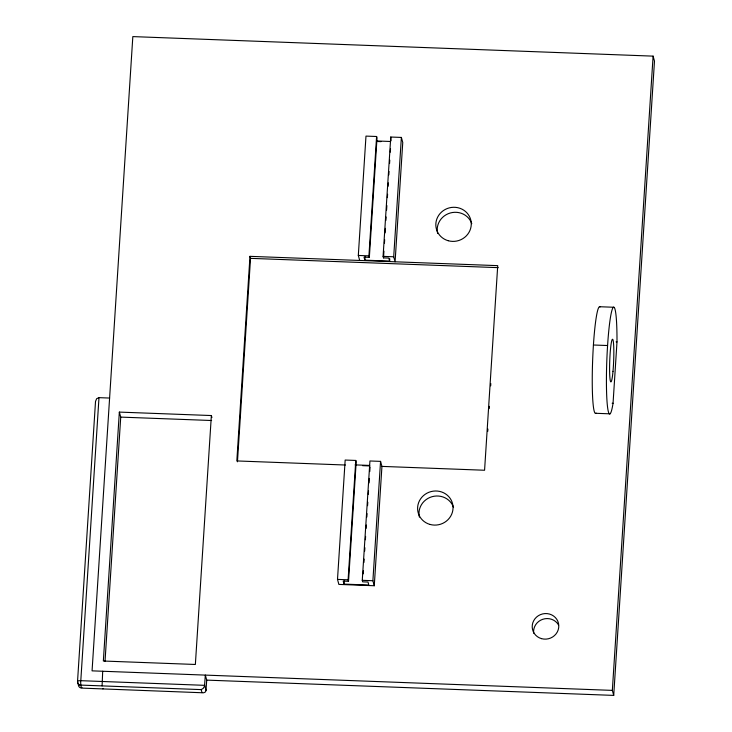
<?xml version="1.0" encoding="UTF-8"?>
<svg xmlns="http://www.w3.org/2000/svg" width="732" height="732" viewBox="0 0 732 732"><rect width="100%" height="100%" fill="white"/><g stroke="black" fill="none" stroke-linecap="round" stroke-linejoin="round"><path stroke-width="1.1" d="M109.599 398.052L98.985 397.659L80.794 680.678C80.447 682.004 80.923 689.068 81.975 687.623M102.69 671.253L102.087 685.893M119.343 412.098L103.349 661.023L195.362 664.473L211.365 415.547L119.343 412.098L120.725 417.103L105.015 661.49M206.049 690.349L204.667 685.335L80.794 680.678A3.559 0.988 3.7 0 0 77.528 681.556L78.361 684.557A3.559 3.404 -15.4 0 0 81.682 688.098L203.478 692.801L205.088 692.225L205.966 690.88L206.708 680.12L205.326 675.105L204.512 686.195L203.231 688.364L201.218 689.608L80.849 685.097A3.559 3.404 -15.4 0 1 77.528 681.556L95.517 401.447L96.642 398.693L98.985 397.659M381.939 466.394L374.272 585.737L338.87 584.411L337.498 579.396L345.165 460.053L355.779 460.446L356.191 461.947L348.524 581.299L343.217 581.098L344.049 584.109L368.818 585.042L367.995 582.032L362.679 581.83L362.267 580.33L369.935 460.977L380.558 461.38L381.939 466.394L484.575 470.246L497.723 265.643L249.978 256.346L236.829 460.94L345.403 465.021M237.452 461.81L250.527 258.35L249.978 256.346M359.696 260.464L358.314 255.45L365.982 136.106L376.596 136.5L377.017 138.009L369.34 257.353L364.033 257.152L364.865 260.162L389.634 261.095L389.781 258.817M344.049 584.109L344.269 580.696M364.865 260.162L365.085 256.749M348.524 581.299L348.112 579.799L355.779 460.446M369.34 257.353L368.928 255.852L376.596 136.5M389.634 261.095L388.811 258.085L383.504 257.884L383.083 256.383L390.76 137.03L401.374 137.433L402.756 142.447L395.088 261.791L393.706 256.776L401.374 137.433M363.191 573.87L363.411 570.466M363.923 562.505L364.143 559.102M364.655 551.141L364.875 547.728M365.387 539.777L365.607 536.364M366.119 528.413L366.339 525M366.842 517.039L367.061 513.635M367.574 505.675L367.793 502.262M368.306 494.31L368.525 490.898M369.038 482.946L369.331 478.399M369.77 471.573L370.063 467.025M383.504 257.884L383.934 251.067M384.446 243.106L384.666 239.703M385.105 232.877L385.398 228.329M385.91 220.378L386.13 216.965M386.569 210.148L386.862 205.601M387.374 197.64L387.594 194.236M388.106 186.276L388.317 182.863M388.829 174.911L389.049 171.498M389.561 163.547L389.781 160.134M390.293 152.174L390.513 148.77M391.025 140.809L390.76 137.03M374.272 585.737L372.89 580.723L380.558 461.38M487.759 431.331L487.905 429.053M489.214 408.593L489.36 406.324M490.678 385.865L490.824 383.586M613.05 403.286L616.994 341.908A53.354 4.895 -87.8 0 0 611.357 312.61A53.354 4.895 -87.8 0 0 606.489 388.289A53.354 4.895 -87.8 0 0 613.05 403.286L612.162 403.25M612.336 690.386L653.1 56.135L132.831 36.6L92.067 670.851L612.336 690.386L613.718 695.4L206.708 680.12M613.718 695.4L654.481 61.149L653.1 56.135M103.212 688.419L102.919 688.904M201.19 689.617L202.014 692.618M377.035 140.983L390.549 141.486M376.495 141.459L381.061 141.633M358.314 255.45L368.928 255.852M383.083 256.383L393.706 256.776M250.527 258.35L498.272 267.656M599.572 306.726L613.727 307.257M616.106 341.871L616.994 341.908M593.405 345.001L607.569 345.531M595.784 413.296L609.939 413.827M120.725 417.103L211.603 420.516M355.093 464.884L369.733 465.433M362.532 465.662L369.376 465.918M337.498 579.396L348.112 579.799M362.267 580.33L372.89 580.723M211.365 415.547L211.914 417.551M596.068 413.077A53.354 4.895 -87.8 0 1 592.655 359.979A53.354 4.895 -87.8 0 1 600.03 307.001M437.617 233.407A17.788 17.01 -15.4 0 1 450.262 212.994A17.788 17.01 -15.4 0 1 471.783 223.69M419.381 517.112A17.788 17.01 -15.4 0 1 432.036 496.699A17.788 17.01 -15.4 0 1 453.556 507.404M533.683 633.198A13.341 12.755 -15.4 0 1 542.705 619.309A13.341 12.755 -15.4 0 1 558.434 624.78M79.331 685.225A3.559 0.988 3.7 0 1 78.361 684.557M612.995 371.362A21.338 1.958 -87.8 0 0 612.519 339.245A21.338 1.958 -87.8 0 0 609.61 371.097A21.338 1.958 -87.8 0 0 612.995 371.362M448.194 240.718A17.788 17.01 -15.4 0 0 470.859 220.286A17.788 17.01 -15.4 0 0 441.588 212.005A17.788 17.01 -15.4 0 0 448.194 240.718M429.959 524.423A17.788 17.01 -15.4 0 0 452.632 503.991A17.788 17.01 -15.4 0 0 423.352 495.72A17.788 17.01 -15.4 0 0 429.959 524.423M541.488 638.633A13.341 12.755 -15.4 0 0 558.489 623.307A13.341 12.755 -15.4 0 0 536.529 617.103A13.341 12.755 -15.4 0 0 541.488 638.633"/></g></svg>
